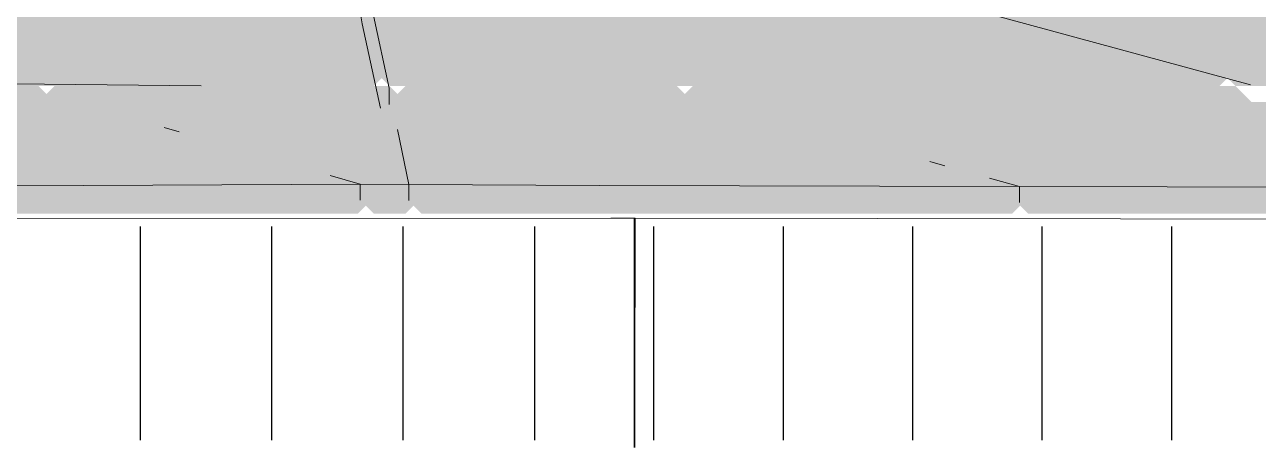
# Model space of a CAD drawing. Header units: millimetres. Extents: x 0 to 84100, y 0 to 59400.
# Drawn here: x 56817 to 57590, y 35097 to 35362 of the extents above; entities that cross this region are included whole.
import ezdxf

# ---------------------------------------------------------------- set-up
doc = ezdxf.new("R2010")
doc.units = ezdxf.units.MM
doc.layers.add('10_見えがかり', color=7, linetype='Continuous', lineweight=13)

msp = doc.modelspace()

# ---------------------------------------------------------------- hatches: boundary and pattern name
at = {"layer": '10_見えがかり', "true_color": 0xbdbdbd}
for points in [[(57005.32, 35573.14), (57025.32, 35573.14), (57035.32, 35563.14), (57065.32, 35563.14), (57075.32, 35553.14), (57105.32, 35553.14), (57115.32, 35543.14), (57145.32, 35543.14), (57155.32, 35533.14), (57185.32, 35533.14), (57195.32, 35523.14), (57215.32, 35523.14), (57225.32, 35513.14), (57255.32, 35513.14), (57265.32, 35503.14), (57295.32, 35503.14), (57305.32, 35493.14), (57335.32, 35493.14), (57345.32, 35483.14), (57365.32, 35483.14), (57375.32, 35473.14), (57405.32, 35473.14), (57415.32, 35463.14), (57445.32, 35463.14), (57455.32, 35453.14), (57485.32, 35453.14), (57495.32, 35443.14), (57525.32, 35443.14), (57535.32, 35433.14), (57555.32, 35433.14), (57565.32, 35423.14), (57595.32, 35423.14), (57605.32, 35413.14), (57635.32, 35413.14), (57645.32, 35403.14), (57675.32, 35403.14), (57685.32, 35393.14), (57715.32, 35393.14), (57725.32, 35383.14), (57745.32, 35383.14), (57755.32, 35373.14), (57785.32, 35373.14), (57795.32, 35363.14), (57825.32, 35363.14), (57835.32, 35353.14), (57865.32, 35353.14), (57875.32, 35343.14), (57895.32, 35343.14), (57905.32, 35333.14), (57935.32, 35333.14), (57945.32, 35323.14), (57975.32, 35323.14), (57980.32, 35318.14), (57975.32, 35313.14), (57615.32, 35313.14), (57605.32, 35323.14), (57575.32, 35323.14), (57565.32, 35333.14), (57535.32, 35333.14), (57525.32, 35343.14), (57505.32, 35343.14), (57495.32, 35353.14), (57465.32, 35353.14), (57455.32, 35363.14), (57425.32, 35363.14), (57415.32, 35373.14), (57395.32, 35373.14), (57385.32, 35383.14), (57355.32, 35383.14), (57345.32, 35393.14), (57315.32, 35393.14), (57305.32, 35403.14), (57285.32, 35403.14), (57275.32, 35413.14), (57245.32, 35413.14), (57235.32, 35423.14), (57205.32, 35423.14), (57195.32, 35433.14), (57165.32, 35433.14), (57155.32, 35443.14), (57135.32, 35443.14), (57125.32, 35453.14), (57095.32, 35453.14), (57085.32, 35463.14), (57055.32, 35463.14), (57045.32, 35473.14), (57025.32, 35473.14), (57010.32, 35488.14), (57010.32, 35498.14), (57000.32, 35508.14), (57000.32, 35538.14), (56990.32, 35548.14), (56990.32, 35578.14), (56995.32, 35583.14)], [(56325.32, 35563.14), (56355.32, 35563.14), (56365.32, 35553.14), (56385.32, 35553.14), (56395.32, 35543.14), (56425.32, 35543.14), (56435.32, 35533.14), (56455.32, 35533.14), (56465.32, 35523.14), (56495.32, 35523.14), (56505.32, 35513.14), (56525.32, 35513.14), (56535.32, 35503.14), (56565.32, 35503.14), (56575.32, 35493.14), (56605.32, 35493.14), (56615.32, 35483.14), (56635.32, 35483.14), (56645.32, 35473.14), (56675.32, 35473.14), (56685.32, 35463.14), (56705.32, 35463.14), (56715.32, 35453.14), (56745.32, 35453.14), (56755.32, 35443.14), (56775.32, 35443.14), (56785.32, 35433.14), (56815.32, 35433.14), (56825.32, 35423.14), (56845.32, 35423.14), (56855.32, 35413.14), (56885.32, 35413.14), (56895.32, 35403.14), (56925.32, 35403.14), (56935.32, 35393.14), (56955.32, 35393.14), (56965.32, 35383.14), (56995.32, 35383.14), (57005.32, 35373.14), (57025.32, 35373.14), (57040.32, 35358.14), (57040.32, 35328.14), (57035.32, 35323.14), (56805.32, 35323.14), (56795.32, 35333.14), (56765.32, 35333.14), (56755.32, 35343.14), (56735.32, 35343.14), (56725.32, 35353.14), (56695.32, 35353.14), (56685.32, 35363.14), (56665.32, 35363.14), (56655.32, 35373.14), (56625.32, 35373.14), (56615.32, 35383.14), (56595.32, 35383.14), (56585.32, 35393.14), (56565.32, 35393.14), (56555.32, 35403.14), (56525.32, 35403.14), (56515.32, 35413.14), (56495.32, 35413.14), (56485.32, 35423.14), (56455.32, 35423.14), (56445.32, 35433.14), (56425.32, 35433.14), (56415.32, 35443.14), (56385.32, 35443.14), (56375.32, 35453.14), (56355.32, 35453.14), (56350.32, 35458.14), (56350.32, 35498.14), (56340.32, 35508.14), (56340.32, 35518.14), (56325.32, 35533.14), (56315.32, 35533.14), (56310.32, 35538.14), (56310.32, 35568.14), (56315.32, 35573.14)], [(57025.32, 35473.14), (57045.32, 35473.14), (57055.32, 35463.14), (57085.32, 35463.14), (57095.32, 35453.14), (57125.32, 35453.14), (57135.32, 35443.14), (57155.32, 35443.14), (57165.32, 35433.14), (57195.32, 35433.14), (57205.32, 35423.14), (57235.32, 35423.14), (57245.32, 35413.14), (57275.32, 35413.14), (57285.32, 35403.14), (57305.32, 35403.14), (57315.32, 35393.14), (57345.32, 35393.14), (57355.32, 35383.14), (57385.32, 35383.14), (57395.32, 35373.14), (57415.32, 35373.14), (57425.32, 35363.14), (57455.32, 35363.14), (57465.32, 35353.14), (57495.32, 35353.14), (57505.32, 35343.14), (57525.32, 35343.14), (57535.32, 35333.14), (57565.32, 35333.14), (57570.32, 35328.14), (57565.32, 35323.14), (57045.32, 35323.14), (57040.32, 35328.14), (57040.32, 35358.14), (57030.32, 35368.14), (57030.32, 35408.14), (57020.32, 35418.14), (57020.32, 35448.14), (57010.32, 35458.14), (57010.32, 35478.14), (57015.32, 35483.14)], [(56835.32, 35313.14), (56865.32, 35313.14), (56875.32, 35303.14), (56895.32, 35303.14), (56905.32, 35293.14), (56925.32, 35293.14), (56935.32, 35283.14), (56965.32, 35283.14), (56975.32, 35273.14), (56995.32, 35273.14), (57005.32, 35263.14), (57025.32, 35263.14), (57030.32, 35258.14), (57030.32, 35248.14), (57025.32, 35243.14), (56635.32, 35243.14), (56630.32, 35248.14), (56630.32, 35258.14), (56625.32, 35263.14), (56605.32, 35263.14), (56595.32, 35273.14), (56575.32, 35273.14), (56565.32, 35283.14), (56535.32, 35283.14), (56525.32, 35293.14), (56505.32, 35293.14), (56495.32, 35303.14), (56475.32, 35303.14), (56465.32, 35313.14), (56435.32, 35313.14), (56430.32, 35318.14), (56435.32, 35323.14), (56825.32, 35323.14)], [(57050.32, 35318.14), (57050.32, 35278.14), (57060.32, 35268.14), (57060.32, 35248.14), (57055.32, 35243.14), (57035.32, 35243.14), (57030.32, 35248.14), (57030.32, 35258.14), (57025.32, 35263.14), (57005.32, 35263.14), (56995.32, 35273.14), (56975.32, 35273.14), (56965.32, 35283.14), (56935.32, 35283.14), (56925.32, 35293.14), (56905.32, 35293.14), (56895.32, 35303.14), (56875.32, 35303.14), (56865.32, 35313.14), (56835.32, 35313.14), (56830.32, 35318.14), (56835.32, 35323.14), (57045.32, 35323.14)], [(57235.32, 35313.14), (57265.32, 35313.14), (57275.32, 35303.14), (57295.32, 35303.14), (57305.32, 35293.14), (57335.32, 35293.14), (57345.32, 35283.14), (57375.32, 35283.14), (57385.32, 35273.14), (57405.32, 35273.14), (57415.32, 35263.14), (57435.32, 35263.14), (57440.32, 35258.14), (57440.32, 35248.14), (57435.32, 35243.14), (57065.32, 35243.14), (57060.32, 35248.14), (57060.32, 35268.14), (57050.32, 35278.14), (57050.32, 35318.14), (57055.32, 35323.14), (57225.32, 35323.14)], [(57585.32, 35313.14), (57635.32, 35313.14), (57645.32, 35303.14), (57675.32, 35303.14), (57685.32, 35293.14), (57715.32, 35293.14), (57725.32, 35283.14), (57745.32, 35283.14), (57755.32, 35273.14), (57785.32, 35273.14), (57795.32, 35263.14), (57815.32, 35263.14), (57820.32, 35258.14), (57820.32, 35248.14), (57815.32, 35243.14), (57445.32, 35243.14), (57440.32, 35248.14), (57440.32, 35258.14), (57435.32, 35263.14), (57415.32, 35263.14), (57405.32, 35273.14), (57385.32, 35273.14), (57375.32, 35283.14), (57345.32, 35283.14), (57335.32, 35293.14), (57305.32, 35293.14), (57295.32, 35303.14), (57275.32, 35303.14), (57265.32, 35313.14), (57235.32, 35313.14), (57230.32, 35318.14), (57235.32, 35323.14), (57575.32, 35323.14)]]:
    msp.add_hatch(color=8, dxfattribs=at).paths.add_polyline_path(points)

# ---------------------------------------------------------------- linework, layer by layer
at = {"layer": '09b_立面_大和張り'}
for points in [[(56889.16, 35101.14), (56889.16, 35235.14)], [(56971.51, 35101.14), (56971.51, 35235.14)], [(57053.87, 35101.14), (57053.87, 35235.14)], [(57136.22, 35101.14), (57136.22, 35235.14)], [(57210.93, 35101.14), (57210.93, 35235.14)], [(57292.03, 35101.14), (57292.03, 35235.14)], [(57373.14, 35101.14), (57373.14, 35235.14)], [(57454.25, 35101.14), (57454.25, 35235.14)], [(57535.35, 35101.14), (57535.35, 35235.14)]]:
    msp.add_lwpolyline(points, dxfattribs=at)
at = {"layer": '10_見えがかり'}
for points in [[(56296.91, 35574.82), (56570.54, 35497.98), (56884.26, 35409.87), (57035.27, 35367.46), (57044.95, 35321.77), (57044.95, 35311.64)], [(57009.82, 35443.37), (57009.82, 35480.37), (57308.3, 35399.17), (57584.73, 35323.97)], [(57039.64, 35309.26), (57028.17, 35362.17), (57027.36, 35365.84), (57009.82, 35443.37)], [(56927.21, 35323.17), (56809.47, 35324.58)], [(56903.99, 35297.19), (56913.44, 35294.45)], [(56903.99, 35297.19), (56913.44, 35294.45)], [(57050.21, 35295.88), (57057.23, 35261.36)], [(57050.21, 35295.88), (57057.23, 35261.36)], [(57383.76, 35275.83), (57393.11, 35273.2)], [(57393.11, 35273.2), (57383.76, 35275.83)], [(57007.95, 35267.06), (57026.85, 35261.58)], [(57007.95, 35267.06), (57026.85, 35261.58)], [(57421.16, 35265.34), (57439.87, 35260.1)], [(57439.87, 35260.1), (57421.16, 35265.34)], [(57026.85, 35261.58), (56766.84, 35260.31)], [(57026.85, 35251.58), (57026.85, 35261.58)], [(57026.85, 35251.58), (57026.85, 35261.58)], [(57057.23, 35261.36), (57026.85, 35261.58)], [(57057.23, 35251.36), (57057.23, 35261.36)], [(57176.83, 35260.7), (57057.23, 35261.36)], [(57057.23, 35251.36), (57057.23, 35261.36)], [(57439.87, 35260.1), (57176.83, 35260.7)], [(57439.87, 35250.1), (57439.87, 35260.1)], [(57717.27, 35259.5), (57439.87, 35260.1)], [(57439.87, 35250.1), (57439.87, 35260.1)], [(57198.49, 35240.34), (56649.38, 35240.09)], [(57191.22, 35240.34), (57183.94, 35240.34)], [(57191.7, 35240.34), (57184.33, 35240.34)], [(57198.49, 35240.34), (57191.22, 35240.34)], [(57191.7, 35240.34), (57199.07, 35240.34)], [(57198.49, 35240.34), (57198.5, 35215.34)], [(57198.49, 35240.34), (57198.49, 35227.84)], [(57199.07, 35240.34), (57199.05, 35215.34)], [(57199.07, 35240.34), (57199.06, 35227.84)], [(57807.38, 35239.5), (57199.07, 35240.34)], [(57198.5, 35215.34), (57198.49, 35227.84)], [(57199.05, 35215.34), (57199.06, 35227.84)], [(57198.5, 35202.84), (57198.5, 35215.34)], [(57199.05, 35202.84), (57199.05, 35215.34)], [(57198.5, 35190.34), (57198.5, 35202.84)], [(57199.04, 35190.34), (57199.05, 35202.84)], [(57198.5, 35177.84), (57198.5, 35190.34)], [(57199.03, 35177.84), (57199.04, 35190.34)], [(57198.51, 35165.34), (57198.5, 35177.84)], [(57199.02, 35165.34), (57199.03, 35177.84)], [(57198.51, 35152.84), (57198.51, 35165.34)], [(57199.01, 35152.84), (57199.02, 35165.34)], [(57198.51, 35140.34), (57198.51, 35152.84)], [(57199.01, 35140.34), (57199.01, 35152.84)], [(57198.51, 35127.84), (57198.51, 35140.34)], [(57199, 35127.84), (57199.01, 35140.34)], [(57198.52, 35115.34), (57198.51, 35127.84)], [(57198.99, 35115.34), (57199, 35127.84)], [(57198.52, 35102.84), (57198.52, 35115.34)], [(57198.98, 35102.84), (57198.99, 35115.34)], [(57198.52, 35096.59), (57198.52, 35102.84)], [(57198.98, 35096.59), (57198.98, 35102.84)]]:
    msp.add_lwpolyline(points, dxfattribs=at)

doc.saveas('drawing.dxf')
